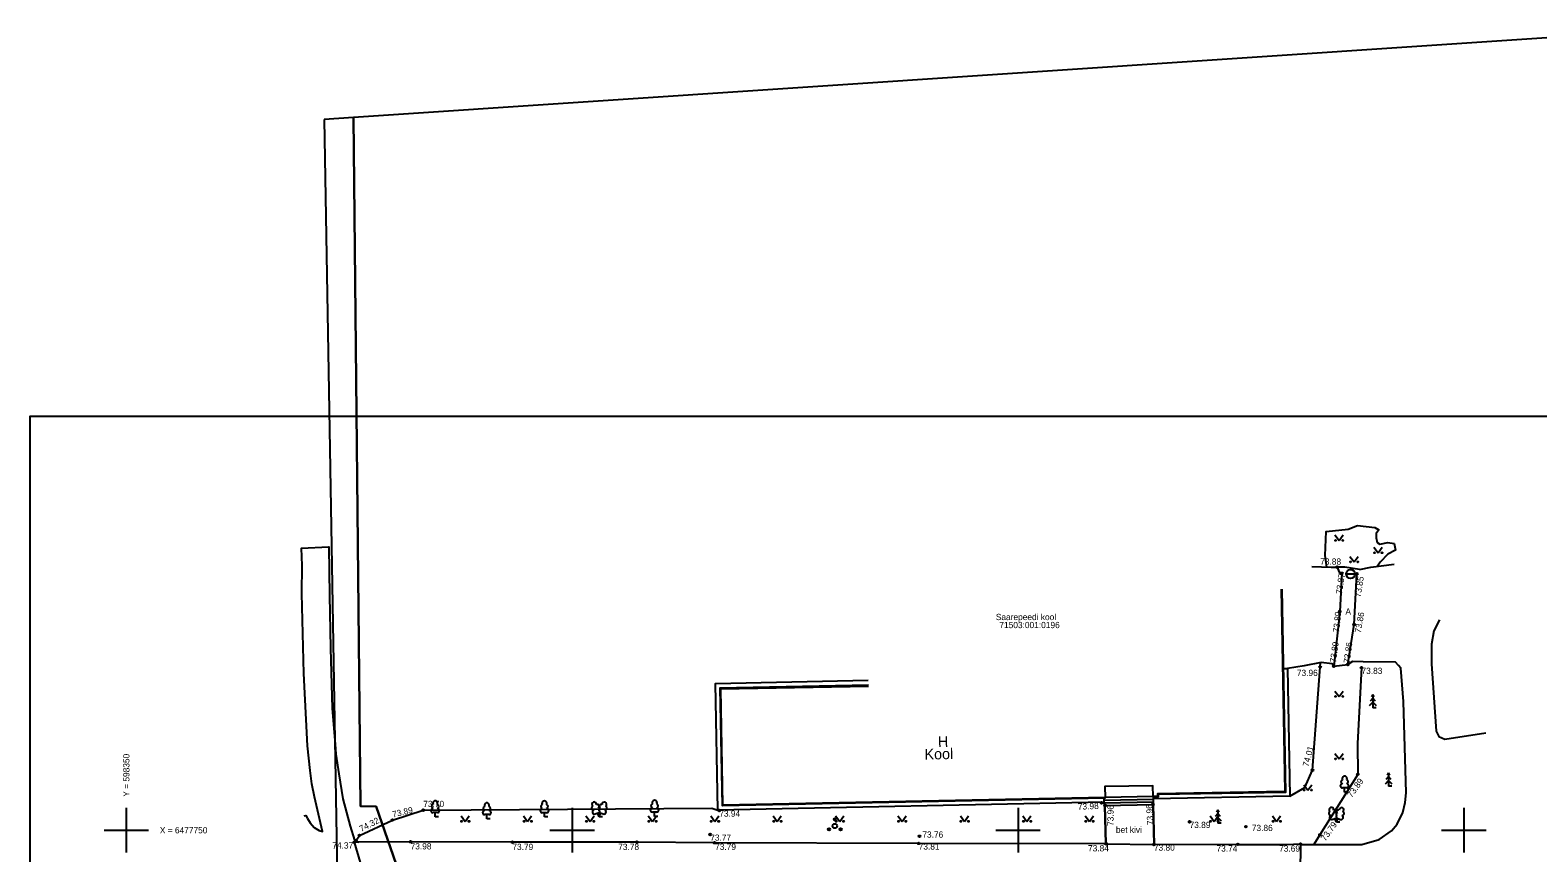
# Model space of a CAD drawing. Extents: x 598339 to 598599, y 6477639 to 6477840.
# Drawn here: x 598339.2 to 598508.3, y 6477747.5 to 6477839.7 of the extents above; entities that cross this region are included whole.
import ezdxf

# ---------------------------------------------------------------- set-up
doc = ezdxf.new("R2010")
doc.units = 0
for name, color, linetype in [('HALJASTUS', 7, 'Continuous'), ('HOONE', 7, 'Continuous'), ('HOONEDET', 7, 'Continuous'), ('KORGUS-EH2000', 7, 'Continuous'), ('PIIR', 7, 'Continuous'), ('PUU', 7, 'Continuous'), ('TEE', 7, 'Continuous'), ('VKAEV', 7, 'Continuous'), ('VORK', 7, 'Continuous'), ('VORMISTUS', 7, 'Continuous')]:
    doc.layers.add(name, color=color, linetype=linetype)

msp = doc.modelspace()

# ---------------------------------------------------------------- linework, layer by layer
at = {"layer": 'HALJASTUS'}
for p, q in [((598485.54, 6477783.11), (598486, 6477782.5)), ((598486, 6477782.5), (598486.45, 6477783.11)), ((598489.92, 6477781.73), (598490.39, 6477781.12)), ((598490.39, 6477781.12), (598490.83, 6477781.73)), ((598487.22, 6477780.69), (598487.69, 6477780.09)), ((598487.69, 6477780.09), (598488.13, 6477780.69)), ((598485.54, 6477765.61), (598486, 6477765)), ((598486, 6477765), (598486.45, 6477765.61)), ((598485.54, 6477758.61), (598486, 6477758)), ((598486, 6477758), (598486.45, 6477758.61)), ((598482.04, 6477755.11), (598482.5, 6477754.5)), ((598482.5, 6477754.5), (598482.95, 6477755.11)), ((598387.54, 6477751.61), (598388, 6477751)), ((598388, 6477751), (598388.45, 6477751.61)), ((598394.54, 6477751.61), (598395, 6477751)), ((598395, 6477751), (598395.45, 6477751.61)), ((598401.54, 6477751.61), (598402, 6477751)), ((598402, 6477751), (598402.45, 6477751.61)), ((598408.54, 6477751.61), (598409, 6477751)), ((598409, 6477751), (598409.45, 6477751.61)), ((598415.54, 6477751.61), (598416, 6477751)), ((598416, 6477751), (598416.45, 6477751.61)), ((598422.54, 6477751.61), (598423, 6477751)), ((598423, 6477751), (598423.45, 6477751.61)), ((598429.54, 6477751.61), (598430, 6477751)), ((598430, 6477751), (598430.45, 6477751.61)), ((598436.54, 6477751.61), (598437, 6477751)), ((598437, 6477751), (598437.45, 6477751.61)), ((598443.54, 6477751.61), (598444, 6477751)), ((598444, 6477751), (598444.45, 6477751.61)), ((598450.54, 6477751.61), (598451, 6477751)), ((598451, 6477751), (598451.45, 6477751.61)), ((598457.54, 6477751.61), (598458, 6477751)), ((598458, 6477751), (598458.45, 6477751.61)), ((598471.54, 6477751.61), (598472, 6477751)), ((598472, 6477751), (598472.45, 6477751.61)), ((598478.54, 6477751.61), (598479, 6477751)), ((598479, 6477751), (598479.45, 6477751.61))]:
    msp.add_line(p, q, dxfattribs=at)
for points in [[(598484.65, 6477779.51), (598484.44, 6477780.82), (598484.57, 6477783.5), (598487.04, 6477783.75), (598488.08, 6477784.18), (598490.03, 6477783.96), (598490.45, 6477783.69), (598490.18, 6477783.27), (598490.17, 6477782.77), (598490.27, 6477782.28), (598490.56, 6477782.07), (598491.46, 6477782.28), (598492.2, 6477782.16), (598492.34, 6477781.42), (598491.49, 6477780.96), (598490.61, 6477780.07), (598490.31, 6477779.59)], [(598480.5, 6477753.82), (598482.15, 6477754.78), (598483.02, 6477756.74), (598483.93, 6477768.81)], [(598488.52, 6477768.23), (598488.07, 6477759.72), (598488.11, 6477756.27), (598483.86, 6477749.48), (598483.18, 6477748.41)], [(598375.75, 6477748.83), (598376.14, 6477749.43), (598379.84, 6477751.15), (598383.3, 6477752.25), (598415.65, 6477752.49), (598416.35, 6477752.26)]]:
    msp.add_lwpolyline(points, dxfattribs=at)
for centre in [(598485.6, 6477782.5), (598486.43, 6477782.5), (598487.28, 6477780.09), (598488.11, 6477780.09), (598489.99, 6477781.12), (598490.82, 6477781.12), (598485.6, 6477765), (598486.43, 6477765), (598485.6, 6477758), (598486.43, 6477758), (598482.1, 6477754.5), (598482.93, 6477754.5), (598387.6, 6477751), (598388.43, 6477751), (598394.6, 6477751), (598395.43, 6477751), (598401.6, 6477751), (598402.43, 6477751), (598408.6, 6477751), (598409.43, 6477751), (598415.6, 6477751), (598416.43, 6477751), (598422.6, 6477751), (598423.43, 6477751), (598429.6, 6477751), (598430.43, 6477751), (598436.6, 6477751), (598437.43, 6477751), (598443.6, 6477751), (598444.43, 6477751), (598450.6, 6477751), (598451.43, 6477751), (598457.6, 6477751), (598458.43, 6477751), (598471.6, 6477751), (598472.43, 6477751), (598478.6, 6477751), (598479.43, 6477751)]:
    msp.add_circle(centre, 0.055, dxfattribs=at)
at = {"layer": 'HOONE'}
msp.add_lwpolyline([(598479.51, 6477777.02), (598479.93, 6477754.34), (598465.63, 6477754.09), (598465.64, 6477753.81), (598465.15, 6477753.8), (598465.11, 6477754.98), (598459.73, 6477754.91), (598459.76, 6477753.67), (598416.91, 6477752.81), (598416.67, 6477765.87), (598433.22, 6477766.17)], dxfattribs=at)
at = {"layer": 'HOONEDET'}
for points in [[(598479.57, 6477777.02), (598479.99, 6477754.25), (598465.72, 6477754), (598465.72, 6477753.74), (598465.15, 6477753.74), (598465.15, 6477753.8)], [(598479.73, 6477768.12), (598480.22, 6477768.13), (598480.5, 6477753.82), (598465.19, 6477753.51)], [(598459.65, 6477753.14), (598416.35, 6477752.26), (598416.09, 6477766.46), (598433.21, 6477766.81)], [(598459.76, 6477753.67), (598459.75, 6477753.61), (598416.85, 6477752.75), (598416.61, 6477765.97), (598433.22, 6477766.31)], [(598459.64, 6477753.6), (598459.67, 6477752.78), (598465.21, 6477752.9), (598465.18, 6477753.74)], [(598459.65, 6477753.38), (598465.19, 6477753.5)], [(598459.66, 6477753.08), (598465.2, 6477753.2)], [(598465.15, 6477753.79), (598459.76, 6477753.68)]]:
    msp.add_lwpolyline(points, dxfattribs=at)
at = {"layer": 'KORGUS-EH2000'}
for centre in [(598485.78, 6477779.49), (598486.32, 6477778.81), (598488.01, 6477778.75), (598486.08, 6477774.53), (598487.69, 6477773.08), (598483.89, 6477768.3), (598485.41, 6477768.39), (598486.98, 6477768.58), (598488.52, 6477768.23), (598483.02, 6477756.74), (598488.11, 6477756.27), (598459.37, 6477753.07), (598459.77, 6477752.79), (598465.12, 6477752.89), (598379.84, 6477751.15), (598383.3, 6477752.25), (598416.5, 6477752.22), (598376.14, 6477749.43), (598415.48, 6477749.52), (598469.24, 6477750.95), (598475.56, 6477750.4), (598483.86, 6477749.48), (598375.55, 6477748.65), (598375.75, 6477748.83), (598381.88, 6477748.71), (598393.29, 6477748.67), (598407.26, 6477748.67), (598415.97, 6477748.6), (598438.86, 6477748.53), (598438.95, 6477749.33), (598459.89, 6477748.47), (598465.24, 6477748.41), (598474.65, 6477748.42), (598481.68, 6477748.46)]:
    msp.add_circle(centre, 0.1, dxfattribs=at)
at = {"layer": 'PIIR'}
msp.add_lwpolyline([(598598.61, 6477639.38), (598555.65, 6477778.21), (598522.15, 6477839.7), (598377.16, 6477830.01), (598375.49, 6477829.9), (598376.27, 6477752.7), (598378.01, 6477752.67), (598385.73, 6477730.47), (598387.7, 6477707.68), (598387.68, 6477707.01), (598422.98, 6477706.06), (598444.34, 6477705.18), (598453.12, 6477704.42), (598460.68, 6477703.5), (598465.84, 6477702.86), (598470.19, 6477701.96), (598474.31, 6477700.66), (598480.8, 6477698.12), (598485.43, 6477696.23), (598489.61, 6477693.98), (598495.12, 6477690.75), (598502.7, 6477685.5), (598504.35, 6477684.19)], dxfattribs=at)
msp.add_lwpolyline([(598372.18, 6477829.68), (598374.25, 6477710.12), (598377.89, 6477707.57), (598387.68, 6477707.01), (598387.7, 6477707.68), (598385.73, 6477730.47), (598378.01, 6477752.67), (598376.27, 6477752.7), (598375.49, 6477829.9)], close=True, dxfattribs=at)
at = {"layer": 'PUU'}
for p, q in [((598489.79, 6477764.81), (598489.49, 6477764.46)), ((598489.79, 6477765.21), (598489.64, 6477764.96)), ((598489.94, 6477764.96), (598489.79, 6477765.21)), ((598489.79, 6477765.21), (598489.79, 6477763.71)), ((598490.09, 6477764.46), (598489.79, 6477764.81)), ((598489.79, 6477764.36), (598489.39, 6477763.96)), ((598490.19, 6477763.96), (598489.79, 6477764.36)), ((598490.15, 6477763.71), (598489.79, 6477763.71)), ((598491.56, 6477756.43), (598491.41, 6477756.18)), ((598491.71, 6477756.18), (598491.56, 6477756.43)), ((598491.56, 6477756.43), (598491.56, 6477754.93)), ((598486.86, 6477754.74), (598486.38, 6477754.74)), ((598486.62, 6477754.27), (598486.62, 6477754.74)), ((598491.56, 6477755.58), (598491.16, 6477755.18)), ((598491.56, 6477756.03), (598491.26, 6477755.68)), ((598491.86, 6477755.68), (598491.56, 6477756.03)), ((598491.96, 6477755.18), (598491.56, 6477755.58)), ((598491.92, 6477754.93), (598491.56, 6477754.93)), ((598487, 6477754.27), (598486.62, 6477754.27)), ((598384.88, 6477751.98), (598384.4, 6477751.98)), ((598384.64, 6477751.5), (598384.64, 6477751.98)), ((598385.02, 6477751.5), (598384.64, 6477751.5)), ((598390.67, 6477751.75), (598390.19, 6477751.75)), ((598390.43, 6477751.28), (598390.43, 6477751.75)), ((598390.81, 6477751.28), (598390.43, 6477751.28)), ((598397.13, 6477751.96), (598396.65, 6477751.96)), ((598396.89, 6477751.49), (598396.89, 6477751.96)), ((598397.27, 6477751.49), (598396.89, 6477751.49)), ((598402.59, 6477751.84), (598403.03, 6477752.01)), ((598403.03, 6477751.5), (598402.85, 6477751.94)), ((598403.03, 6477752.01), (598403.47, 6477751.83)), ((598403.03, 6477751.5), (598403.21, 6477751.94)), ((598403.41, 6477751.5), (598403.03, 6477751.5)), ((598409.48, 6477752.03), (598409, 6477752.03)), ((598409.24, 6477751.56), (598409.24, 6477752.03)), ((598409.62, 6477751.56), (598409.24, 6477751.56)), ((598472.41, 6477751.43), (598472.01, 6477751.03)), ((598472.41, 6477751.88), (598472.11, 6477751.53)), ((598472.41, 6477752.28), (598472.26, 6477752.03)), ((598472.56, 6477752.03), (598472.41, 6477752.28)), ((598472.41, 6477752.28), (598472.41, 6477750.78)), ((598472.71, 6477751.53), (598472.41, 6477751.88)), ((598472.81, 6477751.03), (598472.41, 6477751.43)), ((598485.26, 6477751.22), (598485.7, 6477751.4)), ((598485.7, 6477750.89), (598485.52, 6477751.33)), ((598485.7, 6477751.4), (598486.14, 6477751.22)), ((598485.7, 6477750.89), (598485.88, 6477751.33)), ((598472.77, 6477750.78), (598472.41, 6477750.78)), ((598486.08, 6477750.89), (598485.7, 6477750.89))]:
    msp.add_line(p, q, dxfattribs=at)
for points in [[(598403.03, 6477752.51), (598403.01, 6477752.43), (598403.01, 6477752.41), (598403.02, 6477752.38), (598403.04, 6477752.35), (598403.05, 6477752.33), (598403.03, 6477752.29), (598403.01, 6477752.24), (598403, 6477752.22), (598403.01, 6477752.2), (598403.02, 6477752.17), (598403.05, 6477752.11), (598403.06, 6477752.09), (598403.05, 6477752.07), (598403.04, 6477752.04), (598403.03, 6477752.01)], [(598485.7, 6477751.89), (598485.68, 6477751.82), (598485.68, 6477751.8), (598485.69, 6477751.77), (598485.71, 6477751.73), (598485.72, 6477751.71), (598485.7, 6477751.68), (598485.68, 6477751.63), (598485.67, 6477751.6), (598485.68, 6477751.59), (598485.69, 6477751.56), (598485.72, 6477751.5), (598485.73, 6477751.48), (598485.72, 6477751.46), (598485.71, 6477751.42), (598485.7, 6477751.4)]]:
    msp.add_lwpolyline(points, dxfattribs=at)
for centre, radius in [((598429.46, 6477751.23), 0.125), ((598428.81, 6477750.1), 0.125), ((598429.46, 6477750.48), 0.25), ((598430.11, 6477750.1), 0.125)]:
    msp.add_circle(centre, radius, dxfattribs=at)
for centre, radius, start, end in [((598486.38, 6477754.98), 0.238, 90.0016, 269.3953), ((598486.45, 6477755.44), 0.233, 109.0217, 253.1415), ((598486.62, 6477755.79), 0.277, 332.5799, 207.4201), ((598486.79, 6477755.44), 0.233, 286.8508, 70.9859), ((598486.86, 6477754.98), 0.238, 270.6047, 89.9984), ((598384.47, 6477752.67), 0.233, 109.0217, 253.1415), ((598384.64, 6477753.02), 0.277, 332.5799, 207.4201), ((598384.81, 6477752.67), 0.233, 286.8508, 70.9859), ((598390.43, 6477752.8), 0.277, 332.5799, 207.4201), ((598396.89, 6477753.01), 0.277, 332.5799, 207.4201), ((598402.47, 6477752.92), 0.256, 111.5027, 232.5173), ((598402.47, 6477752.92), 0.256, 350.4856, 111.5002), ((598403.61, 6477752.91), 0.256, 67.6168, 188.6314), ((598403.61, 6477752.91), 0.256, 306.5997, 67.6143), ((598409.07, 6477752.73), 0.233, 109.0217, 253.1415), ((598409.24, 6477753.08), 0.277, 332.5799, 207.4201), ((598409.41, 6477752.73), 0.233, 286.8508, 70.9859), ((598384.4, 6477752.21), 0.238, 90.0016, 269.3953), ((598384.88, 6477752.21), 0.238, 270.6047, 89.9984), ((598390.2, 6477751.99), 0.238, 90.0016, 269.3953), ((598390.26, 6477752.45), 0.233, 109.0217, 253.1415), ((598390.6, 6477752.45), 0.233, 286.8508, 70.9859), ((598390.67, 6477751.99), 0.238, 270.6047, 89.9984), ((598396.65, 6477752.2), 0.238, 90.0016, 269.3953), ((598396.72, 6477752.66), 0.233, 109.0217, 253.1415), ((598397.06, 6477752.66), 0.233, 286.8508, 70.9859), ((598397.13, 6477752.2), 0.238, 270.6047, 89.9984), ((598402.4, 6477752.5), 0.224, 111.4304, 274.4987), ((598402.5, 6477752.06), 0.237, 111.5014, 291.5004), ((598402.81, 6477752.67), 0.224, 308.5041, 111.5725), ((598403.03, 6477752.27), 0.237, 66.7655, 111.5015), ((598403.27, 6477752.66), 0.225, 67.7016, 230.5126), ((598403.56, 6477752.05), 0.237, 247.6166, 67.6155), ((598403.67, 6477752.49), 0.224, 264.6183, 67.6866), ((598409, 6477752.27), 0.238, 90.0016, 269.3953), ((598409.47, 6477752.27), 0.238, 270.6047, 89.9984), ((598485.07, 6477751.89), 0.224, 111.4304, 274.4987), ((598485.14, 6477752.3), 0.256, 111.5027, 232.5173), ((598485.17, 6477751.45), 0.237, 111.5014, 291.5004), ((598485.14, 6477752.3), 0.256, 350.4856, 111.5002), ((598485.48, 6477752.05), 0.224, 308.5041, 111.5725), ((598485.7, 6477751.66), 0.237, 66.7655, 111.5015), ((598485.94, 6477752.05), 0.225, 67.7016, 230.5126), ((598486.28, 6477752.29), 0.256, 67.6168, 188.6314), ((598486.23, 6477751.44), 0.237, 247.6166, 67.6155), ((598486.35, 6477751.88), 0.224, 264.6183, 67.6866), ((598486.28, 6477752.29), 0.256, 306.5997, 67.6143)]:
    msp.add_arc(centre, radius, start, end, dxfattribs=at)
at = {"layer": 'TEE'}
msp.add_line((598459.89, 6477748.47), (598465.24, 6477748.41), dxfattribs=at)
for points in [[(598369.96, 6477751.62), (598370.13, 6477751.65), (598370.32, 6477751.31), (598370.61, 6477750.82), (598371.08, 6477750.31), (598371.62, 6477749.96), (598372.01, 6477749.87), (598371.12, 6477753.76), (598370.8, 6477755.19), (598370.6, 6477756.69), (598370.33, 6477759.45), (598369.91, 6477767.56), (598369.7, 6477776.56), (598369.72, 6477779.67), (598369.64, 6477781.64), (598372.68, 6477781.76), (598372.72, 6477781.76), (598372.8, 6477776.33), (598372.9, 6477770.43), (598373.1, 6477763.65), (598373.41, 6477759.64), (598373.5, 6477758.52), (598373.83, 6477756.33), (598374.29, 6477753.51), (598375.11, 6477750.47), (598375.6, 6477748.88), (598376.06, 6477748.65)], [(598482.95, 6477779.58), (598485.13, 6477779.49), (598485.78, 6477779.49)], [(598485.78, 6477779.49), (598486.01, 6477778.94), (598486.32, 6477778.81), (598486.08, 6477774.53), (598485.41, 6477768.39)], [(598488.31, 6477779.24), (598486.66, 6477779.49), (598485.78, 6477779.49)], [(598486.98, 6477768.58), (598487.69, 6477773.08), (598488.01, 6477778.75)], [(598488.31, 6477779.24), (598489.55, 6477779.5), (598492.2, 6477779.83)], [(598497.27, 6477773.61), (598496.65, 6477772.34), (598496.36, 6477770.85), (598496.36, 6477768.67), (598496.88, 6477761.1), (598497.2, 6477760.5), (598497.87, 6477760.2), (598502.45, 6477760.93)], [(598485.41, 6477768.39), (598485.22, 6477768.67), (598483.99, 6477768.81), (598482.1, 6477768.43), (598480.22, 6477768.13)], [(598481.68, 6477748.4), (598488.57, 6477748.42), (598490.52, 6477748.95), (598491.88, 6477749.93), (598492.53, 6477750.68), (598493.14, 6477752.01), (598493.41, 6477753.11), (598493.52, 6477754.19), (598493.23, 6477764.45), (598492.93, 6477768.18), (598492.67, 6477768.48), (598492.34, 6477768.86), (598488.71, 6477768.9), (598487.5, 6477768.92), (598486.98, 6477768.58)], [(598485.41, 6477768.39), (598486.98, 6477768.58)], [(598465.12, 6477752.9), (598465.24, 6477748.41), (598465.32, 6477748.41), (598465.2, 6477752.9)], [(598459.69, 6477752.78), (598459.81, 6477748.47), (598459.89, 6477748.47), (598459.77, 6477752.78)], [(598376.06, 6477748.65), (598375.55, 6477748.65), (598376.24, 6477746.4), (598376.58, 6477745.16), (598377.1, 6477745.25)], [(598459.81, 6477748.47), (598459.63, 6477748.46), (598438.86, 6477748.53), (598415.97, 6477748.6), (598407.26, 6477748.67), (598393.29, 6477748.67), (598381.88, 6477748.71), (598376.06, 6477748.65)], [(598465.32, 6477748.44), (598474.65, 6477748.42), (598480.11, 6477748.41), (598481.68, 6477748.46), (598481.68, 6477748.4)], [(598481.68, 6477748.4), (598481.64, 6477745.22)]]:
    msp.add_lwpolyline(points, dxfattribs=at)
at = {"layer": 'VKAEV'}
msp.add_line((598486.79, 6477778.74), (598487.79, 6477778.74), dxfattribs=at)
msp.add_circle((598487.29, 6477778.74), 0.5, dxfattribs=at)
at = {"layer": 'VORK'}
for p, q in [((598350, 6477752.5), (598350, 6477747.5)), ((598400, 6477752.5), (598400, 6477747.5)), ((598450, 6477752.5), (598450, 6477747.5)), ((598500, 6477752.5), (598500, 6477747.5)), ((598347.5, 6477750), (598352.5, 6477750)), ((598397.5, 6477750), (598402.5, 6477750)), ((598447.5, 6477750), (598452.5, 6477750)), ((598497.5, 6477750), (598502.5, 6477750))]:
    msp.add_line(p, q, dxfattribs=at)
at = {"layer": 'VORMISTUS'}
msp.add_lwpolyline([(598533.26, 6477796.42), (598533.26, 6477655.79), (598339.21, 6477655.79), (598339.21, 6477796.42)], close=True, dxfattribs=at)

# ---------------------------------------------------------------- texts
at = {"layer": 'HOONE'}
for s, p in [('H', (598441.03, 6477759.33)), ('Kool', (598439.53, 6477757.92))]:
    msp.add_text(s, height=1.2, rotation=1.1324, dxfattribs=at).set_placement(p)
at = {"layer": 'KORGUS-EH2000'}
for s, p in [('73.88', (598483.89, 6477779.77)), ('73.83', (598488.52, 6477767.53)), ('73.96', (598481.27, 6477767.3)), ('73.70', (598383.3, 6477752.6)), ('73.94', (598416.5, 6477751.52)), ('73.77', (598415.48, 6477748.82)), ('73.76', (598439.27, 6477749.17)), ('73.89', (598469.24, 6477750.25)), ('73.86', (598476.22, 6477749.91)), ('74.37', (598373.1, 6477747.95)), ('73.98', (598381.88, 6477747.85)), ('73.79', (598393.29, 6477747.79)), ('73.78', (598405.16, 6477747.79)), ('73.79', (598416.03, 6477747.8)), ('73.81', (598438.86, 6477747.83)), ('73.84', (598457.85, 6477747.63)), ('73.80', (598465.24, 6477747.71)), ('73.74', (598472.26, 6477747.61)), ('73.69', (598479.28, 6477747.6))]:
    msp.add_text(s, height=0.7, dxfattribs=at).set_placement(p)
for s, rotation, p in [('73.87', 82, (598486.34, 6477776.43)), ('73.85', 80.9229, (598488.42, 6477776.08)), ('73.89', 83.8999, (598486.01, 6477772.14)), ('73.86', 79.8753, (598488.44, 6477772.08)), ('73.89', 82.3332, (598485.66, 6477768.76)), ('73.86', 82.6942, (598487.2, 6477768.71)), ('74.01', 75.2564, (598482.58, 6477757.07)), ('73.89', 54.5445, (598487.43, 6477753.6)), ('73.98', 2.0851, (598456.72, 6477752.3)), ('74.32', 27.0013, (598376.35, 6477749.8)), ('73.89', 13.4809, (598379.92, 6477751.42)), ('73.96', 90, (598460.72, 6477750.48)), ('73.96', 93.3731, (598465.19, 6477750.6)), ('73.79', 54.2461, (598484.46, 6477748.72))]:
    msp.add_text(s, height=0.7, rotation=rotation, dxfattribs=at).set_placement(p)
at = {"layer": 'PIIR'}
for s, p in [('Saarepeedi kool', (598447.51, 6477773.56)), ('71503:001:0196', (598447.91, 6477772.66))]:
    msp.add_text(s, height=0.7, dxfattribs=at).set_placement(p)
at = {"layer": 'TEE'}
for s, p in [('A', (598486.72, 6477774.18)), ('bet kivi', (598460.98, 6477749.71))]:
    msp.add_text(s, height=0.7, dxfattribs=at).set_placement(p)
at = {"layer": 'VORK'}
msp.add_text(' Y = 598350', height=0.7, rotation=90, dxfattribs=at).set_placement((598350.35, 6477753.5))
msp.add_text(' X = 6477750', height=0.7, dxfattribs=at).set_placement((598353.5, 6477749.65))

doc.saveas('drawing.dxf')
